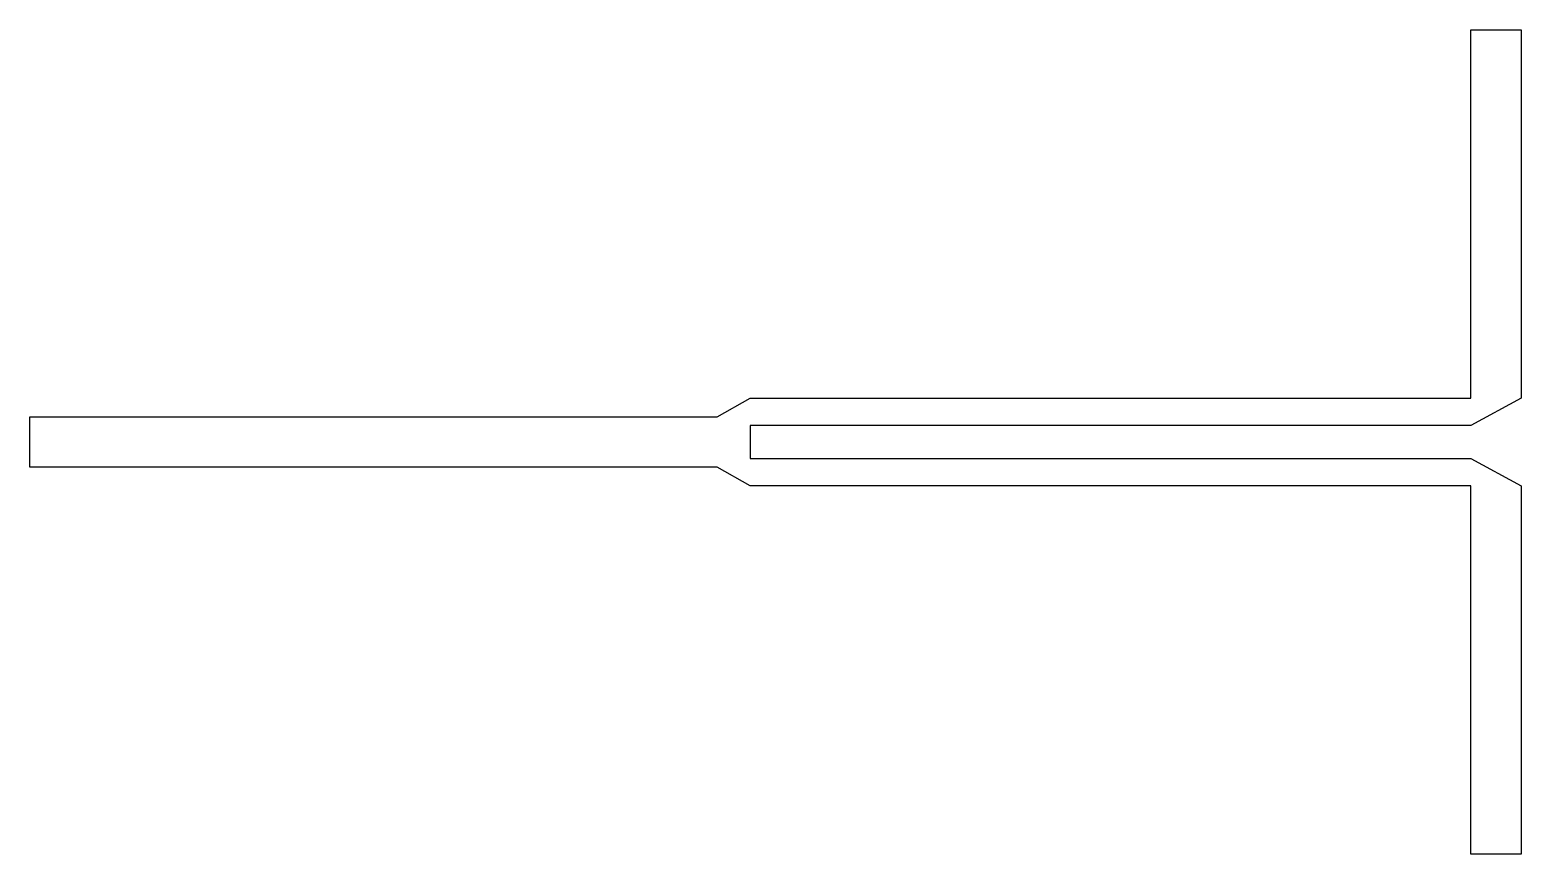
# Model space of a CAD drawing. Header units: metres. Extents: x 0 to 90.4, y -25 to 25.
import ezdxf

# ---------------------------------------------------------------- set-up
doc = ezdxf.new("R2010")
doc.units = ezdxf.units.M

msp = doc.modelspace()

# ---------------------------------------------------------------- linework, layer by layer
at = {"layer": 'top'}
msp.add_lwpolyline([(87.35, 25), (90.41, 25), (90.41, 2.66), (87.35, 1), (43.675, 1), (43.675, -1), (87.35, -1), (90.41, -2.66), (90.41, -25), (87.35, -25), (87.35, -2.66), (43.675, -2.66), (41.675, -1.53), (0, -1.53), (0, 1.53), (41.675, 1.53), (43.675, 2.66), (87.35, 2.66)], close=True, dxfattribs=at)

doc.saveas('drawing.dxf')
